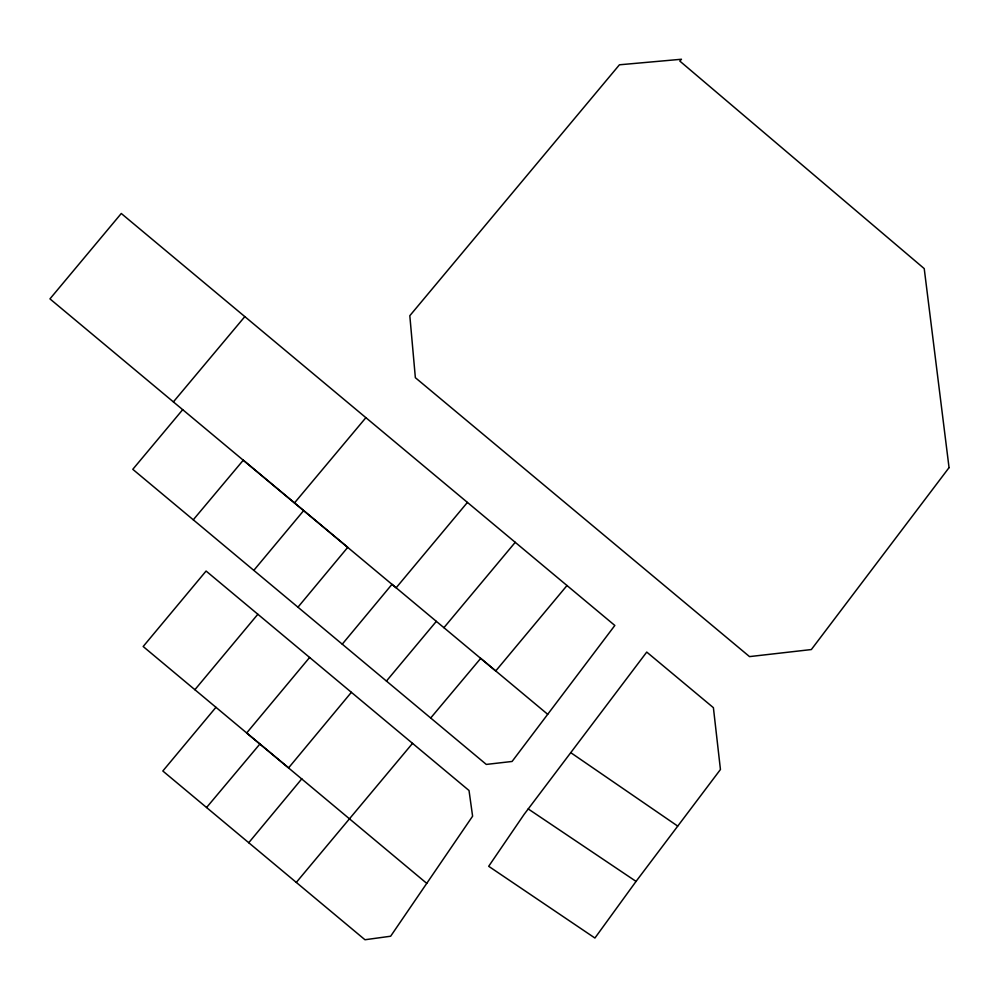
<?xml version="1.0" encoding="UTF-8"?>
<svg xmlns="http://www.w3.org/2000/svg" width="999" height="999" viewBox="0 0 999 999"><rect width="100%" height="100%" fill="white"/><g stroke="black" fill="none" stroke-linecap="round" stroke-linejoin="round"><path stroke-width="1.5" d="M426.748 883.366L472.602 816.195L469.018 790.509L206.081 571.041L143.169 646.515L426.748 883.366L390.646 936.225L364.972 939.747L162.825 771.003L215.946 707.304M636.051 881.393L594.917 938.036L488.686 866.295L524.163 814.322L646.74 652.072L713.398 707.679L720.441 769.505L636.051 881.393L528.209 808.928M248.726 842.744L301.835 778.795M467.42 502.41L396.141 587.799L49.95 298.876L121.279 213.486L614.835 625.461L512.075 761.463L486.301 764.422L297.952 607.192L347.752 547.34L243.281 460.189L193.269 519.792L132.792 469.318L182.692 409.665M342.245 644.18L391.995 584.328L495.741 670.953L567.007 585.514M351.373 692.319L288.611 767.844L246.653 732.991L309.615 657.467M297.952 607.192L253.808 570.367L303.659 510.614M194.88 689.722L257.854 614.248M386.438 681.068L436.338 621.353M443.918 627.684L515.247 542.307M412.537 743.356L296.291 882.429M173.401 401.885L244.83 316.608M294.48 502.934L365.896 417.657M430.694 717.994L480.694 658.391L547.714 714.31M206.556 807.529L259.877 744.03M570.741 752.647L677.647 826.048M193.269 519.792L253.808 570.367M949.05 467.644L811.35 649.55L749.525 656.605L415.359 377.697L409.815 315.709L619.43 64.798L681.468 59.253L679.807 61.064L924.225 268.606L949.05 467.644"/></g></svg>
